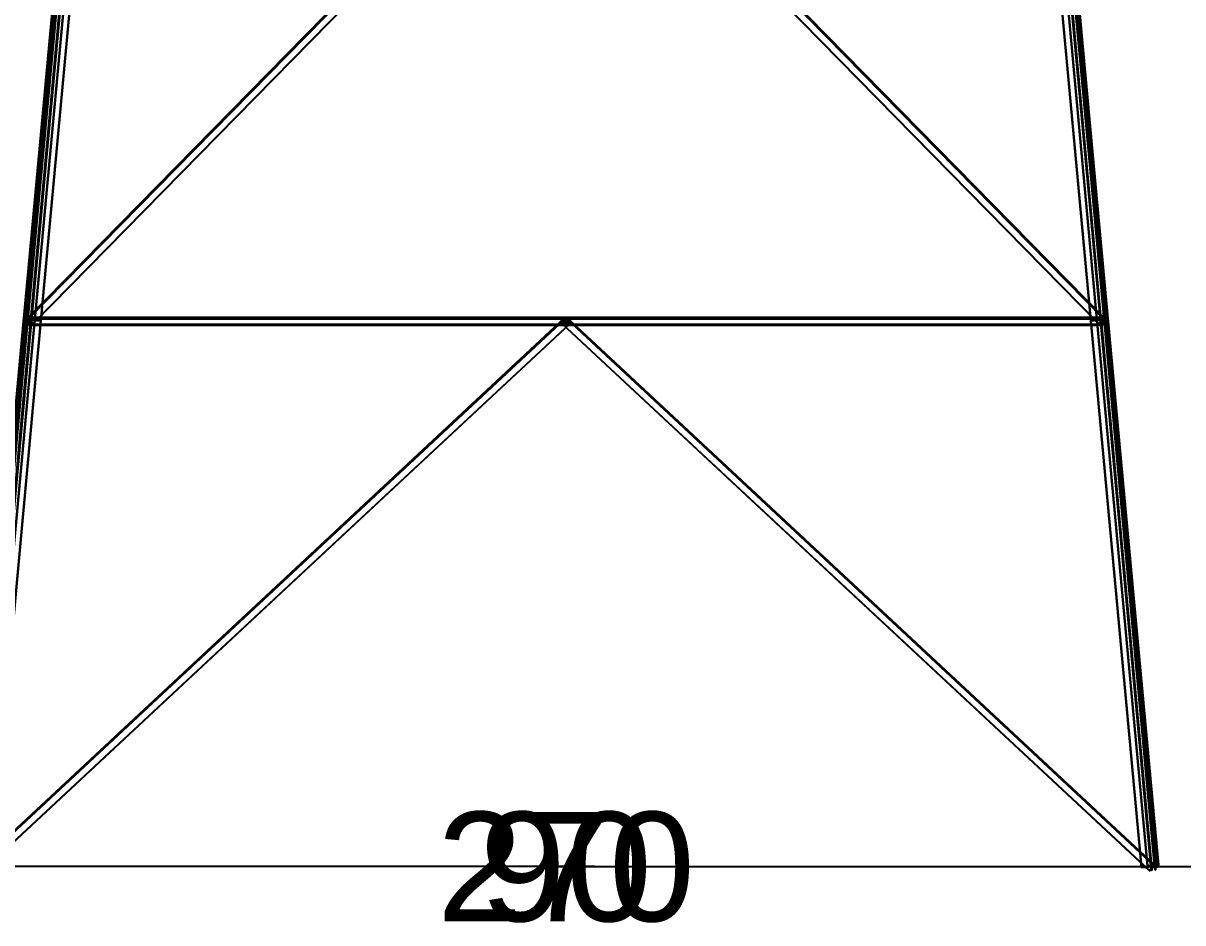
# Model space of a CAD drawing. Extents: x -14.2 to 13.4, y -20.5 to 46.3.
# Drawn here: x -4.96 to 5.64, y -20.51 to -12.29 of the extents above; entities that cross this region are included whole.
import ezdxf
from ezdxf.enums import TextEntityAlignment as Align

# ---------------------------------------------------------------- set-up
doc = ezdxf.new("R2010")
doc.units = 0
doc.styles.add('PLS_View', font='ARIAL.TTF')

msp = doc.modelspace()

# ---------------------------------------------------------------- linework, layer by layer
at = {"layer": '1', "color": 5}
for points in [[(-4.4946, -9.9866, -0.0114), (-4.9571, -14.9866, -3.8551), (-4.9568, -14.9836, -3.8591), (-4.4943, -9.9836, -0.0154)], [(-4.4299, -9.9926, -0.0114), (-4.8924, -14.9926, -3.8551), (-4.9571, -14.9866, -3.8551), (-4.4946, -9.9866, -0.0114)], [(-4.4943, -9.9836, -0.0154), (-4.9568, -14.9836, -3.8591), (-4.8871, -14.9901, -3.8591), (-4.4246, -9.9901, -0.0154)], [(-4.4632, -9.9865, 0.0154), (-4.9257, -14.9865, 3.8591), (-4.9296, -15.0289, 3.8035), (-4.4671, -10.0289, -0.0402)], [(-4.4671, -10.0289, -0.0402), (-4.9296, -15.0289, 3.8035), (-4.9246, -15.0293, 3.8035), (-4.4621, -10.0293, -0.0402)], [(-4.3935, -9.993, 0.0154), (-4.856, -14.993, 3.8591), (-4.9257, -14.9865, 3.8591), (-4.4632, -9.9865, 0.0154)], [(-4.4621, -10.0293, -0.0402), (-4.9246, -15.0293, 3.8035), (-4.921, -14.99, 3.8551), (-4.4585, -9.99, 0.0114)], [(-0.014, -9.99, -3.4278), (-4.9215, -14.99, -3.7923), (-4.9213, -14.9852, -3.8622), (-0.0138, -9.9852, -3.4976)], [(-0.0104, -9.9935, -3.428), (-4.9179, -14.9935, -3.7926), (-4.9215, -14.99, -3.7923), (-0.014, -9.99, -3.4278)], [(-0.0135, -9.9831, 3.5289), (-4.921, -14.9831, 3.8935), (-4.9214, -14.9878, 3.8236), (-0.0139, -9.9878, 3.459)], [(-0.0139, -9.9878, 3.459), (-4.9214, -14.9878, 3.8236), (-4.8714, -15.0367, 3.8266), (0.0361, -10.0367, 3.462)], [(-0.0138, -9.9852, -3.4976), (-4.9213, -14.9852, -3.8622), (-4.8712, -15.034, -3.8654), (0.0363, -10.034, -3.5008)], [(-0.0099, -9.9866, 3.5291), (-4.9174, -14.9866, 3.8937), (-4.921, -14.9831, 3.8935), (-0.0135, -9.9831, 3.5289)], [(-4.4585, -9.99, 0.0114), (-4.921, -14.99, 3.8551), (-4.8563, -14.996, 3.8551), (-4.3938, -9.996, 0.0114)], [(-0.0102, -9.989, -3.4928), (-4.9177, -14.989, -3.8574), (-4.9179, -14.9935, -3.7926), (-0.0104, -9.9935, -3.428)], [(-0.0103, -9.9909, 3.4642), (-4.9178, -14.9909, 3.8288), (-4.9174, -14.9866, 3.8937), (-0.0099, -9.9866, 3.5291)], [(0.0361, -10.0363, 3.467), (-4.8714, -15.0363, 3.8316), (-4.9178, -14.9909, 3.8288), (-0.0103, -9.9909, 3.4642)], [(0.0362, -10.0344, -3.4958), (-4.8713, -15.0344, -3.8604), (-4.9177, -14.989, -3.8574), (-0.0102, -9.989, -3.4928)], [(-4.4335, -10.032, 0.0402), (-4.896, -15.032, -3.8035), (-4.8924, -14.9926, -3.8551), (-4.4299, -9.9926, -0.0114)], [(-4.4286, -10.0324, 0.0402), (-4.8911, -15.0324, -3.8035), (-4.896, -15.032, -3.8035), (-4.4335, -10.032, 0.0402)], [(-4.4246, -9.9901, -0.0154), (-4.8871, -14.9901, -3.8591), (-4.8911, -15.0324, -3.8035), (-4.4286, -10.0324, 0.0402)], [(0.0361, -10.0367, 3.462), (-4.8714, -15.0367, 3.8266), (-4.8714, -15.0363, 3.8316), (0.0361, -10.0363, 3.467)], [(0.0363, -10.034, -3.5008), (-4.8712, -15.034, -3.8654), (-4.8713, -15.0344, -3.8604), (0.0362, -10.0344, -3.4958)], [(-4.3938, -9.996, 0.0114), (-4.8563, -14.996, 3.8551), (-4.856, -14.993, 3.8591), (-4.3935, -9.993, 0.0154)], [(0.0138, -9.9852, 3.4976), (4.9213, -14.9852, 3.8622), (4.8712, -15.034, 3.8654), (-0.0363, -10.034, 3.5008)], [(-0.0363, -10.034, 3.5008), (4.8712, -15.034, 3.8654), (4.8713, -15.0344, 3.8604), (-0.0362, -10.0344, 3.4958)], [(-0.0362, -10.0344, 3.4958), (4.8713, -15.0344, 3.8604), (4.9177, -14.989, 3.8574), (0.0102, -9.989, 3.4928)], [(0.0139, -9.9878, -3.459), (4.9214, -14.9878, -3.8236), (4.8714, -15.0367, -3.8266), (-0.0361, -10.0367, -3.462)], [(-0.0361, -10.0363, -3.467), (4.8714, -15.0363, -3.8316), (4.9178, -14.9909, -3.8288), (0.0103, -9.9909, -3.4642)], [(-0.0361, -10.0367, -3.462), (4.8714, -15.0367, -3.8266), (4.8714, -15.0363, -3.8316), (-0.0361, -10.0363, -3.467)], [(0.0099, -9.9866, -3.5291), (4.9174, -14.9866, -3.8937), (4.921, -14.9831, -3.8935), (0.0135, -9.9831, -3.5289)], [(0.0103, -9.9909, -3.4642), (4.9178, -14.9909, -3.8288), (4.9174, -14.9866, -3.8937), (0.0099, -9.9866, -3.5291)], [(0.0102, -9.989, 3.4928), (4.9177, -14.989, 3.8574), (4.9179, -14.9935, 3.7926), (0.0104, -9.9935, 3.428)], [(0.0104, -9.9935, 3.428), (4.9179, -14.9935, 3.7926), (4.9215, -14.99, 3.7923), (0.014, -9.99, 3.4278)], [(0.0135, -9.9831, -3.5289), (4.921, -14.9831, -3.8935), (4.9214, -14.9878, -3.8236), (0.0139, -9.9878, -3.459)], [(0.014, -9.99, 3.4278), (4.9215, -14.99, 3.7923), (4.9213, -14.9852, 3.8622), (0.0138, -9.9852, 3.4976)], [(4.3935, -9.993, -0.0154), (4.856, -14.993, -3.8591), (4.9257, -14.9865, -3.8591), (4.4632, -9.9865, -0.0154)], [(4.3938, -9.996, -0.0114), (4.8563, -14.996, -3.8551), (4.856, -14.993, -3.8591), (4.3935, -9.993, -0.0154)], [(4.4585, -9.99, -0.0114), (4.921, -14.99, -3.8551), (4.8563, -14.996, -3.8551), (4.3938, -9.996, -0.0114)], [(4.4943, -9.9836, 0.0154), (4.9568, -14.9836, 3.8591), (4.8871, -14.9901, 3.8591), (4.4246, -9.9901, 0.0154)], [(4.4246, -9.9901, 0.0154), (4.8871, -14.9901, 3.8591), (4.8911, -15.0324, 3.8035), (4.4286, -10.0324, -0.0402)], [(4.4286, -10.0324, -0.0402), (4.8911, -15.0324, 3.8035), (4.896, -15.032, 3.8035), (4.4335, -10.032, -0.0402)], [(4.4299, -9.9926, 0.0114), (4.8924, -14.9926, 3.8551), (4.9571, -14.9866, 3.8551), (4.4946, -9.9866, 0.0114)], [(4.4335, -10.032, -0.0402), (4.896, -15.032, 3.8035), (4.8924, -14.9926, 3.8551), (4.4299, -9.9926, 0.0114)], [(4.4621, -10.0293, 0.0402), (4.9246, -15.0293, -3.8035), (4.921, -14.99, -3.8551), (4.4585, -9.99, -0.0114)], [(4.4671, -10.0289, 0.0402), (4.9296, -15.0289, -3.8035), (4.9246, -15.0293, -3.8035), (4.4621, -10.0293, 0.0402)], [(4.4632, -9.9865, -0.0154), (4.9257, -14.9865, -3.8591), (4.9296, -15.0289, -3.8035), (4.4671, -10.0289, 0.0402)], [(4.4946, -9.9866, 0.0114), (4.9571, -14.9866, 3.8551), (4.9568, -14.9836, 3.8591), (4.4943, -9.9836, 0.0154)], [(-4.9571, -14.9862, -0.011), (-5.4196, -19.9862, -4.2193), (-5.4193, -19.983, -4.2232), (-4.9568, -14.983, -0.0148)], [(-4.8924, -14.9921, -0.011), (-5.3549, -19.9921, -4.2193), (-5.4196, -19.9862, -4.2193), (-4.9571, -14.9862, -0.011)], [(-4.9568, -14.983, -0.0148), (-5.4193, -19.983, -4.2232), (-5.3496, -19.9894, -4.2232), (-4.8871, -14.9894, -0.0148)], [(-4.9256, -14.9858, 0.0148), (-5.3881, -19.9858, 4.2232), (-5.3923, -20.0306, 4.1695), (-4.9298, -15.0306, -0.0388)], [(-4.9298, -15.0306, -0.0388), (-5.3923, -20.0306, 4.1695), (-5.3873, -20.0311, 4.1695), (-4.9248, -15.0311, -0.0388)], [(-4.8559, -14.9923, 0.0148), (-5.3184, -19.9923, 4.2232), (-5.3881, -19.9858, 4.2232), (-4.9256, -14.9858, 0.0148)], [(-4.9248, -15.0311, -0.0388), (-5.3873, -20.0311, 4.1695), (-5.3834, -19.9895, 4.2193), (-4.9209, -14.9895, 0.011)], [(-0.0134, -14.9894, -3.7923), (-5.3834, -19.9894, -4.1569), (-5.3831, -19.9845, -4.2267), (-0.0131, -14.9845, -3.8621)], [(-0.01, -14.993, -3.7925), (-5.38, -19.993, -4.1571), (-5.3834, -19.9894, -4.1569), (-0.0134, -14.9894, -3.7923)], [(-4.9209, -14.9895, 0.011), (-5.3834, -19.9895, 4.2193), (-5.3187, -19.9955, 4.2193), (-4.8562, -14.9955, 0.011)], [(-0.0129, -14.9825, 3.8934), (-5.3829, -19.9825, 4.258), (-5.3833, -19.9872, 4.1882), (-0.0133, -14.9872, 3.8236)], [(-0.0133, -14.9872, 3.8236), (-5.3833, -19.9872, 4.1882), (-5.3356, -20.0382, 4.1913), (0.0344, -15.0382, 3.8267)], [(-0.0131, -14.9845, -3.8621), (-5.3831, -19.9845, -4.2267), (-5.3354, -20.0356, -4.2301), (0.0346, -15.0356, -3.8655)], [(-0.0095, -14.9862, 3.8937), (-5.3795, -19.9862, 4.2582), (-5.3829, -19.9825, 4.258), (-0.0129, -14.9825, 3.8934)], [(-0.0097, -14.9885, -3.8574), (-5.3797, -19.9885, -4.222), (-5.38, -19.993, -4.1571), (-0.01, -14.993, -3.7925)], [(-0.0099, -14.9905, 3.8288), (-5.3799, -19.9905, 4.1934), (-5.3795, -19.9862, 4.2582), (-0.0095, -14.9862, 3.8937)], [(0.0345, -15.0379, 3.8317), (-5.3355, -20.0379, 4.1963), (-5.3799, -19.9905, 4.1934), (-0.0099, -14.9905, 3.8288)], [(0.0346, -15.036, -3.8605), (-5.3354, -20.036, -4.2251), (-5.3797, -19.9885, -4.222), (-0.0097, -14.9885, -3.8574)], [(-4.8962, -15.0337, 0.0388), (-5.3587, -20.0337, -4.1695), (-5.3549, -19.9921, -4.2193), (-4.8924, -14.9921, -0.011)], [(-4.8912, -15.0342, 0.0388), (-5.3537, -20.0342, -4.1695), (-5.3587, -20.0337, -4.1695), (-4.8962, -15.0337, 0.0388)], [(-4.8871, -14.9894, -0.0148), (-5.3496, -19.9894, -4.2232), (-5.3537, -20.0342, -4.1695), (-4.8912, -15.0342, 0.0388)], [(0.0344, -15.0382, 3.8267), (-5.3356, -20.0382, 4.1913), (-5.3355, -20.0379, 4.1963), (0.0345, -15.0379, 3.8317)], [(0.0346, -15.0356, -3.8655), (-5.3354, -20.0356, -4.2301), (-5.3354, -20.036, -4.2251), (0.0346, -15.036, -3.8605)], [(-4.8562, -14.9955, 0.011), (-5.3187, -19.9955, 4.2193), (-5.3184, -19.9923, 4.2232), (-4.8559, -14.9923, 0.0148)], [(-4.8871, -14.9894, -0.0148), (-4.9568, -14.983, -0.0148), (-4.9571, -14.9862, -0.011)], [(-4.8871, -14.9901, -3.8591), (-4.9568, -14.9836, -3.8591), (-4.9571, -14.9866, -3.8551)], [(-4.8871, -14.9894, -0.0148), (-4.9571, -14.9862, -0.011), (-4.8924, -14.9921, -0.011)], [(-4.8871, -14.9901, -3.8591), (-4.9571, -14.9866, -3.8551), (-4.8924, -14.9926, -3.8551)], [(-4.9256, -14.9858, 0.0148), (-4.9248, -15.0311, -0.0388), (-4.9298, -15.0306, -0.0388)], [(-4.9257, -14.9865, 3.8591), (-4.9246, -15.0293, 3.8035), (-4.9296, -15.0289, 3.8035)], [(-4.9257, -14.9865, 3.8591), (-4.856, -14.993, 3.8591), (-4.8563, -14.996, 3.8551)], [(-4.9257, -14.9865, 3.8591), (-4.8563, -14.996, 3.8551), (-4.921, -14.99, 3.8551)], [(-4.9257, -14.9865, 3.8591), (-4.921, -14.99, 3.8551), (-4.9246, -15.0293, 3.8035)], [(-4.9256, -14.9858, 0.0148), (-4.8559, -14.9923, 0.0148), (-4.8562, -14.9955, 0.011)], [(-4.9256, -14.9858, 0.0148), (-4.8562, -14.9955, 0.011), (-4.9209, -14.9895, 0.011)], [(-4.9256, -14.9858, 0.0148), (-4.9209, -14.9895, 0.011), (-4.9248, -15.0311, -0.0388)], [(-4.9213, -14.9852, -3.8622), (-4.9215, -14.99, -3.7923), (-4.9179, -14.9935, -3.7926)], [(-4.9214, -14.9878, 3.8236), (-4.921, -14.9831, 3.8935), (-4.9174, -14.9866, 3.8937)], [(-4.9214, -14.9878, 3.8236), (-4.9174, -14.9866, 3.8937), (-4.9178, -14.9909, 3.8288)], [(-4.9214, -14.9878, 3.8236), (-4.9178, -14.9909, 3.8288), (-4.8714, -15.0363, 3.8316)], [(-4.9214, -14.9878, 3.8236), (-4.8714, -15.0363, 3.8316), (-4.8714, -15.0367, 3.8266)], [(-4.9213, -14.9852, -3.8622), (-4.9179, -14.9935, -3.7926), (-4.9177, -14.989, -3.8574)], [(-4.9213, -14.9852, -3.8622), (-4.9177, -14.989, -3.8574), (-4.8713, -15.0344, -3.8604)], [(-4.9213, -14.9852, -3.8622), (-4.8713, -15.0344, -3.8604), (-4.8712, -15.034, -3.8654)], [(-0.0126, -15.0418, 3.8598), (-4.9201, -15.0418, 0.0161), (-4.9167, -14.9821, 0.0117), (-0.0092, -14.9821, 3.8555)], [(-4.9167, -14.9821, 0.0117), (-4.9201, -15.0418, 0.0161), (-4.9176, -15.0422, 0.0129)], [(-0.0092, -14.9821, -3.8555), (-4.9167, -14.9821, -0.0117), (-4.9201, -15.0418, -0.0161), (-0.0126, -15.0418, -3.8598)], [(-4.9167, -14.9821, -0.0117), (-4.9176, -15.0422, -0.0129), (-4.9201, -15.0418, -0.0161)], [(-0.0101, -15.0422, 3.8567), (-4.9176, -15.0422, 0.0129), (-4.9201, -15.0418, 0.0161), (-0.0126, -15.0418, 3.8598)], [(-0.0126, -15.0418, -3.8598), (-4.9201, -15.0418, -0.0161), (-4.9176, -15.0422, -0.0129), (-0.0101, -15.0422, -3.8567)], [(-4.9167, -14.9821, 0.0117), (-4.9176, -15.0422, 0.0129), (-4.9145, -14.9864, 0.0089)], [(-4.9167, -14.9821, -0.0117), (-4.9145, -14.9864, -0.0089), (-4.9176, -15.0422, -0.0129)], [(-0.007, -14.9864, 3.8526), (-4.9145, -14.9864, 0.0089), (-4.9176, -15.0422, 0.0129), (-0.0101, -15.0422, 3.8567)], [(-0.0101, -15.0422, -3.8567), (-4.9176, -15.0422, -0.0129), (-4.9145, -14.9864, -0.0089), (-0.007, -14.9864, -3.8526)], [(-0.0092, -14.9821, 3.8555), (-4.9167, -14.9821, 0.0117), (-4.8798, -14.9876, -0.0353), (0.0277, -14.9876, 3.8084)], [(-4.9167, -14.9821, 0.0117), (-4.9145, -14.9864, 0.0089), (-4.8801, -14.9915, -0.035)], [(-4.9167, -14.9821, 0.0117), (-4.8801, -14.9915, -0.035), (-4.8798, -14.9876, -0.0353)], [(0.0277, -14.9876, -3.8084), (-4.8798, -14.9876, 0.0353), (-4.9167, -14.9821, -0.0117), (-0.0092, -14.9821, -3.8555)], [(-4.9167, -14.9821, -0.0117), (-4.8798, -14.9876, 0.0353), (-4.8801, -14.9915, 0.035)], [(-4.9167, -14.9821, -0.0117), (-4.8801, -14.9915, 0.035), (-4.9145, -14.9864, -0.0089)], [(0.0274, -14.9915, 3.8087), (-4.8801, -14.9915, -0.035), (-4.9145, -14.9864, 0.0089), (-0.007, -14.9864, 3.8526)], [(-0.007, -14.9864, -3.8526), (-4.9145, -14.9864, -0.0089), (-4.8801, -14.9915, 0.035), (0.0274, -14.9915, -3.8087)], [(-4.8871, -14.9894, -0.0148), (-4.8924, -14.9921, -0.011), (-4.8962, -15.0337, 0.0388)], [(-4.8871, -14.9894, -0.0148), (-4.8962, -15.0337, 0.0388), (-4.8912, -15.0342, 0.0388)], [(-4.8871, -14.9901, -3.8591), (-4.8924, -14.9926, -3.8551), (-4.896, -15.032, -3.8035)], [(-4.8871, -14.9901, -3.8591), (-4.896, -15.032, -3.8035), (-4.8911, -15.0324, -3.8035)], [(0.0277, -14.9876, 3.8084), (-4.8798, -14.9876, -0.0353), (-4.8801, -14.9915, -0.035), (0.0274, -14.9915, 3.8087)], [(0.0274, -14.9915, -3.8087), (-4.8801, -14.9915, 0.035), (-4.8798, -14.9876, 0.0353), (0.0277, -14.9876, -3.8084)], [(0.0131, -14.9845, 3.8621), (5.3831, -19.9845, 4.2267), (5.3354, -20.0356, 4.2301), (-0.0346, -15.0356, 3.8655)], [(0.0131, -14.9845, 3.8621), (0.0097, -14.9885, 3.8574), (-0.0346, -15.036, 3.8605)], [(0.0131, -14.9845, 3.8621), (-0.0346, -15.036, 3.8605), (-0.0346, -15.0356, 3.8655)], [(-0.0346, -15.036, 3.8605), (5.3354, -20.036, 4.2251), (5.3797, -19.9885, 4.222), (0.0097, -14.9885, 3.8574)], [(-0.0346, -15.0356, 3.8655), (5.3354, -20.0356, 4.2301), (5.3354, -20.036, 4.2251), (-0.0346, -15.036, 3.8605)], [(0.0133, -14.9872, -3.8236), (0.0099, -14.9905, -3.8288), (-0.0345, -15.0379, -3.8317)], [(0.0133, -14.9872, -3.8236), (-0.0345, -15.0379, -3.8317), (-0.0344, -15.0382, -3.8267)], [(-0.0345, -15.0379, -3.8317), (5.3355, -20.0379, -4.1963), (5.3799, -19.9905, -4.1934), (0.0099, -14.9905, -3.8288)], [(-0.0344, -15.0382, -3.8267), (5.3356, -20.0382, -4.1913), (5.3355, -20.0379, -4.1963), (-0.0345, -15.0379, -3.8317)], [(0.0133, -14.9872, -3.8236), (5.3833, -19.9872, -4.1882), (5.3356, -20.0382, -4.1913), (-0.0344, -15.0382, -3.8267)], [(-0.0277, -14.9876, 3.8084), (4.8798, -14.9876, -0.0353), (4.9167, -14.9821, 0.0117), (0.0092, -14.9821, 3.8555)], [(0.0092, -14.9821, 3.8555), (-0.0277, -14.9876, 3.8084), (-0.0274, -14.9915, 3.8087)], [(0.0092, -14.9821, -3.8555), (4.9167, -14.9821, -0.0117), (4.8798, -14.9876, 0.0353), (-0.0277, -14.9876, -3.8084)], [(0.0092, -14.9821, -3.8555), (-0.0274, -14.9915, -3.8087), (-0.0277, -14.9876, -3.8084)], [(-0.0274, -14.9915, 3.8087), (4.8801, -14.9915, -0.035), (4.8798, -14.9876, -0.0353), (-0.0277, -14.9876, 3.8084)], [(-0.0277, -14.9876, -3.8084), (4.8798, -14.9876, 0.0353), (4.8801, -14.9915, 0.035), (-0.0274, -14.9915, -3.8087)], [(0.0092, -14.9821, 3.8555), (-0.0274, -14.9915, 3.8087), (0.007, -14.9864, 3.8526)], [(0.0092, -14.9821, -3.8555), (0.007, -14.9864, -3.8526), (-0.0274, -14.9915, -3.8087)], [(0.007, -14.9864, 3.8526), (4.9145, -14.9864, 0.0089), (4.8801, -14.9915, -0.035), (-0.0274, -14.9915, 3.8087)], [(-0.0274, -14.9915, -3.8087), (4.8801, -14.9915, 0.035), (4.9145, -14.9864, -0.0089), (0.007, -14.9864, -3.8526)], [(-0.0131, -14.9845, -3.8621), (-0.0134, -14.9894, -3.7923), (-0.01, -14.993, -3.7925)], [(-0.0133, -14.9872, 3.8236), (-0.0129, -14.9825, 3.8934), (-0.0095, -14.9862, 3.8937)], [(-0.0133, -14.9872, 3.8236), (-0.0095, -14.9862, 3.8937), (-0.0099, -14.9905, 3.8288)], [(-0.0133, -14.9872, 3.8236), (-0.0099, -14.9905, 3.8288), (0.0345, -15.0379, 3.8317)], [(-0.0133, -14.9872, 3.8236), (0.0345, -15.0379, 3.8317), (0.0344, -15.0382, 3.8267)], [(-0.0131, -14.9845, -3.8621), (-0.01, -14.993, -3.7925), (-0.0097, -14.9885, -3.8574)], [(-0.0131, -14.9845, -3.8621), (-0.0097, -14.9885, -3.8574), (0.0346, -15.036, -3.8605)], [(-0.0131, -14.9845, -3.8621), (0.0346, -15.036, -3.8605), (0.0346, -15.0356, -3.8655)], [(-0.0092, -14.9821, 3.8555), (-0.0126, -15.0418, 3.8598), (-0.0101, -15.0422, 3.8567)], [(-0.0092, -14.9821, -3.8555), (-0.0101, -15.0422, -3.8567), (-0.0126, -15.0418, -3.8598)], [(-0.0092, -14.9821, 3.8555), (-0.0101, -15.0422, 3.8567), (-0.007, -14.9864, 3.8526)], [(-0.0092, -14.9821, -3.8555), (-0.007, -14.9864, -3.8526), (-0.0101, -15.0422, -3.8567)], [(-0.0092, -14.9821, 3.8555), (-0.007, -14.9864, 3.8526), (0.0274, -14.9915, 3.8087)], [(-0.0092, -14.9821, 3.8555), (0.0274, -14.9915, 3.8087), (0.0277, -14.9876, 3.8084)], [(-0.0092, -14.9821, -3.8555), (0.0277, -14.9876, -3.8084), (0.0274, -14.9915, -3.8087)], [(-0.0092, -14.9821, -3.8555), (0.0274, -14.9915, -3.8087), (-0.007, -14.9864, -3.8526)], [(0.0092, -14.9821, 3.8555), (0.007, -14.9864, 3.8526), (0.0101, -15.0422, 3.8567)], [(0.0092, -14.9821, -3.8555), (0.0101, -15.0422, -3.8567), (0.007, -14.9864, -3.8526)], [(0.0101, -15.0422, 3.8567), (4.9176, -15.0422, 0.0129), (4.9145, -14.9864, 0.0089), (0.007, -14.9864, 3.8526)], [(0.007, -14.9864, -3.8526), (4.9145, -14.9864, -0.0089), (4.9176, -15.0422, -0.0129), (0.0101, -15.0422, -3.8567)], [(0.0092, -14.9821, 3.8555), (4.9167, -14.9821, 0.0117), (4.9201, -15.0418, 0.0161), (0.0126, -15.0418, 3.8598)], [(0.0092, -14.9821, 3.8555), (0.0101, -15.0422, 3.8567), (0.0126, -15.0418, 3.8598)], [(0.0126, -15.0418, -3.8598), (4.9201, -15.0418, -0.0161), (4.9167, -14.9821, -0.0117), (0.0092, -14.9821, -3.8555)], [(0.0092, -14.9821, -3.8555), (0.0126, -15.0418, -3.8598), (0.0101, -15.0422, -3.8567)], [(0.0095, -14.9862, -3.8937), (5.3795, -19.9862, -4.2582), (5.3829, -19.9825, -4.258), (0.0129, -14.9825, -3.8934)], [(0.0133, -14.9872, -3.8236), (0.0129, -14.9825, -3.8934), (0.0095, -14.9862, -3.8937)], [(0.0099, -14.9905, -3.8288), (5.3799, -19.9905, -4.1934), (5.3795, -19.9862, -4.2582), (0.0095, -14.9862, -3.8937)], [(0.0133, -14.9872, -3.8236), (0.0095, -14.9862, -3.8937), (0.0099, -14.9905, -3.8288)], [(0.0131, -14.9845, 3.8621), (0.01, -14.993, 3.7925), (0.0097, -14.9885, 3.8574)], [(0.0097, -14.9885, 3.8574), (5.3797, -19.9885, 4.222), (5.38, -19.993, 4.1571), (0.01, -14.993, 3.7925)], [(0.0131, -14.9845, 3.8621), (0.0134, -14.9894, 3.7923), (0.01, -14.993, 3.7925)], [(0.01, -14.993, 3.7925), (5.38, -19.993, 4.1571), (5.3834, -19.9894, 4.1569), (0.0134, -14.9894, 3.7923)], [(0.0126, -15.0418, 3.8598), (4.9201, -15.0418, 0.0161), (4.9176, -15.0422, 0.0129), (0.0101, -15.0422, 3.8567)], [(0.0101, -15.0422, -3.8567), (4.9176, -15.0422, -0.0129), (4.9201, -15.0418, -0.0161), (0.0126, -15.0418, -3.8598)], [(0.0129, -14.9825, -3.8934), (5.3829, -19.9825, -4.258), (5.3833, -19.9872, -4.1882), (0.0133, -14.9872, -3.8236)], [(0.0134, -14.9894, 3.7923), (5.3834, -19.9894, 4.1569), (5.3831, -19.9845, 4.2267), (0.0131, -14.9845, 3.8621)], [(4.8559, -14.9923, -0.0148), (5.3184, -19.9923, -4.2232), (5.3881, -19.9858, -4.2232), (4.9256, -14.9858, -0.0148)], [(4.9256, -14.9858, -0.0148), (4.8559, -14.9923, -0.0148), (4.8562, -14.9955, -0.011)], [(4.8562, -14.9955, -0.011), (5.3187, -19.9955, -4.2193), (5.3184, -19.9923, -4.2232), (4.8559, -14.9923, -0.0148)], [(4.9257, -14.9865, -3.8591), (4.856, -14.993, -3.8591), (4.8563, -14.996, -3.8551)], [(4.9256, -14.9858, -0.0148), (4.8562, -14.9955, -0.011), (4.9209, -14.9895, -0.011)], [(4.9209, -14.9895, -0.011), (5.3834, -19.9895, -4.2193), (5.3187, -19.9955, -4.2193), (4.8562, -14.9955, -0.011)], [(4.9257, -14.9865, -3.8591), (4.8563, -14.996, -3.8551), (4.921, -14.99, -3.8551)], [(4.9213, -14.9852, 3.8622), (4.8713, -15.0344, 3.8604), (4.8712, -15.034, 3.8654)], [(4.9213, -14.9852, 3.8622), (4.9177, -14.989, 3.8574), (4.8713, -15.0344, 3.8604)], [(4.9214, -14.9878, -3.8236), (4.9178, -14.9909, -3.8288), (4.8714, -15.0363, -3.8316)], [(4.9214, -14.9878, -3.8236), (4.8714, -15.0363, -3.8316), (4.8714, -15.0367, -3.8266)], [(4.9167, -14.9821, 0.0117), (4.8798, -14.9876, -0.0353), (4.8801, -14.9915, -0.035)], [(4.9167, -14.9821, -0.0117), (4.8801, -14.9915, 0.035), (4.8798, -14.9876, 0.0353)], [(4.9167, -14.9821, 0.0117), (4.8801, -14.9915, -0.035), (4.9145, -14.9864, 0.0089)], [(4.9167, -14.9821, -0.0117), (4.9145, -14.9864, -0.0089), (4.8801, -14.9915, 0.035)], [(4.9568, -14.983, 0.0148), (5.4193, -19.983, 4.2232), (5.3496, -19.9894, 4.2232), (4.8871, -14.9894, 0.0148)], [(4.8871, -14.9894, 0.0148), (4.9568, -14.983, 0.0148), (4.9571, -14.9862, 0.011)], [(4.8871, -14.9901, 3.8591), (4.9568, -14.9836, 3.8591), (4.9571, -14.9866, 3.8551)], [(4.8871, -14.9894, 0.0148), (4.9571, -14.9862, 0.011), (4.8924, -14.9921, 0.011)], [(4.8871, -14.9901, 3.8591), (4.9571, -14.9866, 3.8551), (4.8924, -14.9926, 3.8551)], [(4.8871, -14.9894, 0.0148), (5.3496, -19.9894, 4.2232), (5.3537, -20.0342, 4.1695), (4.8912, -15.0342, -0.0388)], [(4.8871, -14.9894, 0.0148), (4.8924, -14.9921, 0.011), (4.8962, -15.0337, -0.0388)], [(4.8871, -14.9894, 0.0148), (4.8962, -15.0337, -0.0388), (4.8912, -15.0342, -0.0388)], [(4.8871, -14.9901, 3.8591), (4.8924, -14.9926, 3.8551), (4.896, -15.032, 3.8035)], [(4.8871, -14.9901, 3.8591), (4.896, -15.032, 3.8035), (4.8911, -15.0324, 3.8035)], [(4.8912, -15.0342, -0.0388), (5.3537, -20.0342, 4.1695), (5.3587, -20.0337, 4.1695), (4.8962, -15.0337, -0.0388)], [(4.8924, -14.9921, 0.011), (5.3549, -19.9921, 4.2193), (5.4196, -19.9862, 4.2193), (4.9571, -14.9862, 0.011)], [(4.8962, -15.0337, -0.0388), (5.3587, -20.0337, 4.1695), (5.3549, -19.9921, 4.2193), (4.8924, -14.9921, 0.011)], [(4.9167, -14.9821, 0.0117), (4.9145, -14.9864, 0.0089), (4.9176, -15.0422, 0.0129)], [(4.9167, -14.9821, -0.0117), (4.9176, -15.0422, -0.0129), (4.9145, -14.9864, -0.0089)], [(4.9167, -14.9821, 0.0117), (4.9176, -15.0422, 0.0129), (4.9201, -15.0418, 0.0161)], [(4.9167, -14.9821, -0.0117), (4.9201, -15.0418, -0.0161), (4.9176, -15.0422, -0.0129)], [(4.9214, -14.9878, -3.8236), (4.921, -14.9831, -3.8935), (4.9174, -14.9866, -3.8937)], [(4.9214, -14.9878, -3.8236), (4.9174, -14.9866, -3.8937), (4.9178, -14.9909, -3.8288)], [(4.9213, -14.9852, 3.8622), (4.9179, -14.9935, 3.7926), (4.9177, -14.989, 3.8574)], [(4.9213, -14.9852, 3.8622), (4.9215, -14.99, 3.7923), (4.9179, -14.9935, 3.7926)], [(4.9256, -14.9858, -0.0148), (4.9209, -14.9895, -0.011), (4.9248, -15.0311, 0.0388)], [(4.9248, -15.0311, 0.0388), (5.3873, -20.0311, -4.1695), (5.3834, -19.9895, -4.2193), (4.9209, -14.9895, -0.011)], [(4.9257, -14.9865, -3.8591), (4.921, -14.99, -3.8551), (4.9246, -15.0293, -3.8035)], [(4.9257, -14.9865, -3.8591), (4.9246, -15.0293, -3.8035), (4.9296, -15.0289, -3.8035)], [(4.9256, -14.9858, -0.0148), (4.9248, -15.0311, 0.0388), (4.9298, -15.0306, 0.0388)], [(4.9298, -15.0306, 0.0388), (5.3923, -20.0306, -4.1695), (5.3873, -20.0311, -4.1695), (4.9248, -15.0311, 0.0388)], [(4.9256, -14.9858, -0.0148), (5.3881, -19.9858, -4.2232), (5.3923, -20.0306, -4.1695), (4.9298, -15.0306, 0.0388)], [(4.9571, -14.9862, 0.011), (5.4196, -19.9862, 4.2193), (5.4193, -19.983, 4.2232), (4.9568, -14.983, 0.0148)], [(5.3881, -19.9858, -4.2232), (5.3184, -19.9923, -4.2232), (5.3187, -19.9955, -4.2193)], [(5.3881, -19.9858, -4.2232), (5.3187, -19.9955, -4.2193), (5.3834, -19.9895, -4.2193)], [(5.3831, -19.9845, 4.2267), (5.3797, -19.9885, 4.222), (5.3354, -20.036, 4.2251)], [(5.3831, -19.9845, 4.2267), (5.3354, -20.036, 4.2251), (5.3354, -20.0356, 4.2301)], [(5.3833, -19.9872, -4.1882), (5.3799, -19.9905, -4.1934), (5.3355, -20.0379, -4.1963)], [(5.3833, -19.9872, -4.1882), (5.3355, -20.0379, -4.1963), (5.3356, -20.0382, -4.1913)], [(5.3496, -19.9894, 4.2232), (5.4193, -19.983, 4.2232), (5.4196, -19.9862, 4.2193)], [(5.3496, -19.9894, 4.2232), (5.4196, -19.9862, 4.2193), (5.3549, -19.9921, 4.2193)], [(5.3496, -19.9894, 4.2232), (5.3549, -19.9921, 4.2193), (5.3587, -20.0337, 4.1695)], [(5.3496, -19.9894, 4.2232), (5.3587, -20.0337, 4.1695), (5.3537, -20.0342, 4.1695)], [(5.3833, -19.9872, -4.1882), (5.3829, -19.9825, -4.258), (5.3795, -19.9862, -4.2582)], [(5.3833, -19.9872, -4.1882), (5.3795, -19.9862, -4.2582), (5.3799, -19.9905, -4.1934)], [(5.3831, -19.9845, 4.2267), (5.38, -19.993, 4.1571), (5.3797, -19.9885, 4.222)], [(5.3831, -19.9845, 4.2267), (5.3834, -19.9894, 4.1569), (5.38, -19.993, 4.1571)], [(5.3881, -19.9858, -4.2232), (5.3834, -19.9895, -4.2193), (5.3873, -20.0311, -4.1695)], [(5.3881, -19.9858, -4.2232), (5.3873, -20.0311, -4.1695), (5.3923, -20.0306, -4.1695)]]:
    msp.add_3dface(points, dxfattribs=at)
at = {"layer": '1', "color": 3}
for points in [[(-4.9507, -15.0038, 3.7367), (-4.4882, -10.0038, 3.3721), (-4.4872, -9.993, 3.5217), (-4.9497, -14.993, 3.8863)], [(-4.9497, -14.993, -3.8863), (-4.4872, -9.993, -3.5217), (-4.4882, -10.0038, -3.3721), (-4.9507, -15.0038, -3.7367)], [(-4.9368, -15.0051, 3.7367), (-4.4743, -10.0051, 3.3721), (-4.4882, -10.0038, 3.3721), (-4.9507, -15.0038, 3.7367)], [(-4.9507, -15.0038, -3.7367), (-4.4882, -10.0038, -3.3721), (-4.4743, -10.0051, -3.3721), (-4.9368, -15.0051, -3.7367)], [(-4.9497, -14.993, 3.8863), (-4.4872, -9.993, 3.5217), (-4.3378, -10.0068, 3.5217), (-4.8003, -15.0068, 3.8863)], [(-4.8003, -15.0068, -3.8863), (-4.3378, -10.0068, -3.5217), (-4.4872, -9.993, -3.5217), (-4.9497, -14.993, -3.8863)], [(-4.9359, -14.9953, 3.8723), (-4.4734, -9.9953, 3.5078), (-4.4743, -10.0051, 3.3721), (-4.9368, -15.0051, 3.7367)], [(-4.9368, -15.0051, -3.7367), (-4.4743, -10.0051, -3.3721), (-4.4734, -9.9953, -3.5078), (-4.9359, -14.9953, -3.8723)], [(-4.8004, -15.0078, 3.8723), (-4.3379, -10.0078, 3.5078), (-4.4734, -9.9953, 3.5078), (-4.9359, -14.9953, 3.8723)], [(-4.9359, -14.9953, -3.8723), (-4.4734, -9.9953, -3.5078), (-4.3379, -10.0078, -3.5078), (-4.8004, -15.0078, -3.8723)], [(-4.8003, -15.0068, 3.8863), (-4.3378, -10.0068, 3.5217), (-4.3379, -10.0078, 3.5078), (-4.8004, -15.0078, 3.8723)], [(-4.8004, -15.0078, -3.8723), (-4.3379, -10.0078, -3.5078), (-4.3378, -10.0068, -3.5217), (-4.8003, -15.0068, -3.8863)], [(4.8003, -15.0068, 3.8863), (4.3378, -10.0068, 3.5217), (4.4872, -9.993, 3.5217), (4.9497, -14.993, 3.8863)], [(4.9497, -14.993, -3.8863), (4.4872, -9.993, -3.5217), (4.3378, -10.0068, -3.5217), (4.8003, -15.0068, -3.8863)], [(4.8004, -15.0078, 3.8723), (4.3379, -10.0078, 3.5078), (4.3378, -10.0068, 3.5217), (4.8003, -15.0068, 3.8863)], [(4.8003, -15.0068, -3.8863), (4.3378, -10.0068, -3.5217), (4.3379, -10.0078, -3.5078), (4.8004, -15.0078, -3.8723)], [(4.9359, -14.9953, 3.8723), (4.4734, -9.9953, 3.5078), (4.3379, -10.0078, 3.5078), (4.8004, -15.0078, 3.8723)], [(4.8004, -15.0078, -3.8723), (4.3379, -10.0078, -3.5078), (4.4734, -9.9953, -3.5078), (4.9359, -14.9953, -3.8723)], [(4.9368, -15.0051, 3.7367), (4.4743, -10.0051, 3.3721), (4.4734, -9.9953, 3.5078), (4.9359, -14.9953, 3.8723)], [(4.9359, -14.9953, -3.8723), (4.4734, -9.9953, -3.5078), (4.4743, -10.0051, -3.3721), (4.9368, -15.0051, -3.7367)], [(4.9507, -15.0038, 3.7367), (4.4882, -10.0038, 3.3721), (4.4743, -10.0051, 3.3721), (4.9368, -15.0051, 3.7367)], [(4.9368, -15.0051, -3.7367), (4.4743, -10.0051, -3.3721), (4.4882, -10.0038, -3.3721), (4.9507, -15.0038, -3.7367)], [(4.9497, -14.993, 3.8863), (4.4872, -9.993, 3.5217), (4.4882, -10.0038, 3.3721), (4.9507, -15.0038, 3.7367)], [(4.9507, -15.0038, -3.7367), (4.4882, -10.0038, -3.3721), (4.4872, -9.993, -3.5217), (4.9497, -14.993, -3.8863)], [(-5.4132, -20.0038, 4.1013), (-4.9507, -15.0038, 3.7367), (-4.9497, -14.993, 3.8863), (-5.4122, -19.993, 4.2509)], [(-5.4122, -19.993, -4.2509), (-4.9497, -14.993, -3.8863), (-4.9507, -15.0038, -3.7367), (-5.4132, -20.0038, -4.1013)], [(-5.3993, -20.0051, 4.1013), (-4.9368, -15.0051, 3.7367), (-4.9507, -15.0038, 3.7367), (-5.4132, -20.0038, 4.1013)], [(-5.4132, -20.0038, -4.1013), (-4.9507, -15.0038, -3.7367), (-4.9368, -15.0051, -3.7367), (-5.3993, -20.0051, -4.1013)], [(-5.4122, -19.993, 4.2509), (-4.9497, -14.993, 3.8863), (-4.8003, -15.0068, 3.8863), (-5.2628, -20.0068, 4.2509)], [(-5.2628, -20.0068, -4.2509), (-4.8003, -15.0068, -3.8863), (-4.9497, -14.993, -3.8863), (-5.4122, -19.993, -4.2509)], [(-5.3984, -19.9953, 4.2369), (-4.9359, -14.9953, 3.8723), (-4.9368, -15.0051, 3.7367), (-5.3993, -20.0051, 4.1013)], [(-5.3993, -20.0051, -4.1013), (-4.9368, -15.0051, -3.7367), (-4.9359, -14.9953, -3.8723), (-5.3984, -19.9953, -4.2369)], [(-5.2629, -20.0078, 4.2369), (-4.8004, -15.0078, 3.8723), (-4.9359, -14.9953, 3.8723), (-5.3984, -19.9953, 4.2369)], [(-5.3984, -19.9953, -4.2369), (-4.9359, -14.9953, -3.8723), (-4.8004, -15.0078, -3.8723), (-5.2629, -20.0078, -4.2369)], [(-5.2628, -20.0068, 4.2509), (-4.8003, -15.0068, 3.8863), (-4.8004, -15.0078, 3.8723), (-5.2629, -20.0078, 4.2369)], [(-5.2629, -20.0078, -4.2369), (-4.8004, -15.0078, -3.8723), (-4.8003, -15.0068, -3.8863), (-5.2628, -20.0068, -4.2509)], [(-4.9497, -14.993, 3.8863), (-4.9507, -15.0038, 3.7367), (-4.9368, -15.0051, 3.7367)], [(-4.9497, -14.993, -3.8863), (-4.9368, -15.0051, -3.7367), (-4.9507, -15.0038, -3.7367)], [(-4.9497, -14.993, 3.8863), (-4.9507, -15.0038, 3.7367), (-4.9368, -15.0051, 3.7367)], [(-4.9497, -14.993, -3.8863), (-4.9368, -15.0051, -3.7367), (-4.9507, -15.0038, -3.7367)], [(-4.9497, -14.993, 3.8863), (-4.9368, -15.0051, 3.7367), (-4.9359, -14.9953, 3.8723)], [(-4.9497, -14.993, 3.8863), (-4.9359, -14.9953, 3.8723), (-4.8004, -15.0078, 3.8723)], [(-4.9497, -14.993, 3.8863), (-4.8004, -15.0078, 3.8723), (-4.8003, -15.0068, 3.8863)], [(-4.9497, -14.993, -3.8863), (-4.8003, -15.0068, -3.8863), (-4.8004, -15.0078, -3.8723)], [(-4.9497, -14.993, -3.8863), (-4.8004, -15.0078, -3.8723), (-4.9359, -14.9953, -3.8723)], [(-4.9497, -14.993, -3.8863), (-4.9359, -14.9953, -3.8723), (-4.9368, -15.0051, -3.7367)], [(-4.9497, -14.993, 3.8863), (-4.9368, -15.0051, 3.7367), (-4.9359, -14.9953, 3.8723)], [(-4.9497, -14.993, 3.8863), (-4.9359, -14.9953, 3.8723), (-4.8004, -15.0078, 3.8723)], [(-4.9497, -14.993, 3.8863), (-4.8004, -15.0078, 3.8723), (-4.8003, -15.0068, 3.8863)], [(-4.9497, -14.993, -3.8863), (-4.8003, -15.0068, -3.8863), (-4.8004, -15.0078, -3.8723)], [(-4.9497, -14.993, -3.8863), (-4.8004, -15.0078, -3.8723), (-4.9359, -14.9953, -3.8723)], [(-4.9497, -14.993, -3.8863), (-4.9359, -14.9953, -3.8723), (-4.9368, -15.0051, -3.7367)], [(-4.925, -14.9789), (-4.925, -14.9789, 3.8438), (-4.9314, -15.0487, 3.8438), (-4.9314, -15.0487)], [(-4.925, -14.9789), (-4.9265, -15.0491), (-4.9314, -15.0487)], [(-4.925, -14.9789, 3.8438), (-4.9265, -15.0491, 3.8438), (-4.9314, -15.0487, 3.8438)], [(-4.925, -14.9789, -3.8437), (-4.925, -14.9789), (-4.9314, -15.0487), (-4.9314, -15.0487, -3.8437)], [(-4.925, -14.9789, -3.8437), (-4.9265, -15.0491, -3.8437), (-4.9314, -15.0487, -3.8437)], [(-4.925, -14.9789), (-4.9265, -15.0491), (-4.9314, -15.0487)], [(-4.9314, -15.0487), (-4.9314, -15.0487, 3.8438), (-4.9265, -15.0491, 3.8438), (-4.9265, -15.0491)], [(-4.9314, -15.0487, -3.8437), (-4.9314, -15.0487), (-4.9265, -15.0491), (-4.9265, -15.0491, -3.8437)], [(-4.925, -14.9789), (-4.9205, -14.9844), (-4.9265, -15.0491)], [(-4.925, -14.9789, 3.8438), (-4.9205, -14.9844, 3.8438), (-4.9265, -15.0491, 3.8438)], [(-4.925, -14.9789, -3.8437), (-4.9205, -14.9844, -3.8437), (-4.9265, -15.0491, -3.8437)], [(-4.925, -14.9789), (-4.9205, -14.9844), (-4.9265, -15.0491)], [(-4.9265, -15.0491), (-4.9265, -15.0491, 3.8438), (-4.9205, -14.9844, 3.8438), (-4.9205, -14.9844)], [(-4.9265, -15.0491, -3.8437), (-4.9265, -15.0491), (-4.9205, -14.9844), (-4.9205, -14.9844, -3.8437)], [(-4.8553, -14.9854), (-4.8553, -14.9854, 3.8438), (-4.925, -14.9789, 3.8438), (-4.925, -14.9789)], [(-4.925, -14.9789), (-4.8553, -14.9854), (-4.8557, -14.9904)], [(-4.925, -14.9789), (-4.8557, -14.9904), (-4.9205, -14.9844)], [(-4.925, -14.9789, 3.8438), (-4.8553, -14.9854, 3.8438), (-4.8557, -14.9904, 3.8438)], [(-4.925, -14.9789, 3.8438), (-4.8557, -14.9904, 3.8438), (-4.9205, -14.9844, 3.8438)], [(-4.8553, -14.9854, -3.8437), (-4.8553, -14.9854), (-4.925, -14.9789), (-4.925, -14.9789, -3.8437)], [(-4.925, -14.9789, -3.8437), (-4.8553, -14.9854, -3.8437), (-4.8557, -14.9904, -3.8437)], [(-4.925, -14.9789, -3.8437), (-4.8557, -14.9904, -3.8437), (-4.9205, -14.9844, -3.8437)], [(-4.925, -14.9789), (-4.8553, -14.9854), (-4.8557, -14.9904)], [(-4.925, -14.9789), (-4.8557, -14.9904), (-4.9205, -14.9844)], [(-4.9205, -14.9844), (-4.9205, -14.9844, 3.8438), (-4.8557, -14.9904, 3.8438), (-4.8557, -14.9904)], [(-4.9205, -14.9844, -3.8437), (-4.9205, -14.9844), (-4.8557, -14.9904), (-4.8557, -14.9904, -3.8437)], [(0, -15.0491, 3.8667), (-4.9075, -15.0491, 3.8667), (-4.9075, -14.9793, 3.8617), (0, -14.9793, 3.8617)], [(0, -14.9793, 3.8617), (-4.9075, -14.9793, 3.8617), (-4.9075, -14.9844, 3.7918), (0, -14.9844, 3.7918)], [(-4.9075, -14.9793, 3.8617), (-4.9075, -15.0491, 3.8667), (-4.9075, -15.0495, 3.8617)], [(-4.9075, -14.9793, 3.8617), (-4.9075, -15.0495, 3.8617), (-4.9075, -14.9847, 3.857)], [(-4.9075, -14.9793, 3.8617), (-4.9075, -14.9847, 3.857), (-4.9075, -14.9893, 3.7922)], [(-4.9075, -14.9793, 3.8617), (-4.9075, -14.9893, 3.7922), (-4.9075, -14.9844, 3.7918)], [(-4.9075, -15.0491, -3.8667), (0, -15.0491, -3.8667), (0, -14.9793, -3.8617), (-4.9075, -14.9793, -3.8617)], [(-4.9075, -14.9793, -3.8617), (0, -14.9793, -3.8617), (0, -14.9844, -3.7918), (-4.9075, -14.9844, -3.7918)], [(-4.9075, -14.9793, -3.8617), (-4.9075, -15.0491, -3.8667), (-4.9075, -15.0495, -3.8617)], [(-4.9075, -14.9793, -3.8617), (-4.9075, -15.0495, -3.8617), (-4.9075, -14.9847, -3.857)], [(-4.9075, -14.9793, -3.8617), (-4.9075, -14.9847, -3.857), (-4.9075, -14.9893, -3.7922)], [(-4.9075, -14.9793, -3.8617), (-4.9075, -14.9893, -3.7922), (-4.9075, -14.9844, -3.7918)], [(0, -14.9844, 3.7918), (-4.9075, -14.9844, 3.7918), (-4.9075, -14.9893, 3.7922), (0, -14.9893, 3.7922)], [(-4.9075, -14.9844, -3.7918), (0, -14.9844, -3.7918), (0, -14.9893, -3.7922), (-4.9075, -14.9893, -3.7922)], [(0, -14.9847, 3.857), (-4.9075, -14.9847, 3.857), (-4.9075, -15.0495, 3.8617), (0, -15.0495, 3.8617)], [(0, -14.9893, 3.7922), (-4.9075, -14.9893, 3.7922), (-4.9075, -14.9847, 3.857), (0, -14.9847, 3.857)], [(-4.9075, -14.9847, -3.857), (0, -14.9847, -3.857), (0, -15.0495, -3.8617), (-4.9075, -15.0495, -3.8617)], [(-4.9075, -14.9893, -3.7922), (0, -14.9893, -3.7922), (0, -14.9847, -3.857), (-4.9075, -14.9847, -3.857)], [(0, -15.0495, 3.8617), (-4.9075, -15.0495, 3.8617), (-4.9075, -15.0491, 3.8667), (0, -15.0491, 3.8667)], [(-4.9075, -15.0495, -3.8617), (0, -15.0495, -3.8617), (0, -15.0491, -3.8667), (-4.9075, -15.0491, -3.8667)], [(-4.8557, -14.9904), (-4.8557, -14.9904, 3.8438), (-4.8553, -14.9854, 3.8438), (-4.8553, -14.9854)], [(-4.8557, -14.9904, -3.8437), (-4.8557, -14.9904), (-4.8553, -14.9854), (-4.8553, -14.9854, -3.8437)], [(4.9075, -15.0491, 3.8667), (0, -15.0491, 3.8667), (0, -14.9793, 3.8617), (4.9075, -14.9793, 3.8617)], [(4.9075, -14.9793, 3.8617), (0, -14.9793, 3.8617), (0, -14.9844, 3.7918), (4.9075, -14.9844, 3.7918)], [(0, -14.9793, 3.8617), (0, -15.0491, 3.8667), (0, -15.0495, 3.8617)], [(0, -14.9793, 3.8617), (0, -15.0495, 3.8617), (0, -14.9847, 3.857)], [(0, -14.9793, 3.8617), (0, -14.9847, 3.857), (0, -14.9893, 3.7922)], [(0, -14.9793, 3.8617), (0, -14.9893, 3.7922), (0, -14.9844, 3.7918)], [(0, -14.9793, 3.8617), (0, -15.0491, 3.8667), (0, -15.0495, 3.8617)], [(0, -14.9793, 3.8617), (0, -15.0495, 3.8617), (0, -14.9847, 3.857)], [(0, -14.9793, 3.8617), (0, -14.9847, 3.857), (0, -14.9893, 3.7922)], [(0, -14.9793, 3.8617), (0, -14.9893, 3.7922), (0, -14.9844, 3.7918)], [(0, -14.9793, -3.8617), (0, -15.0491, -3.8667), (0, -15.0495, -3.8617)], [(0, -14.9793, -3.8617), (0, -15.0495, -3.8617), (0, -14.9847, -3.857)], [(0, -14.9793, -3.8617), (0, -14.9847, -3.857), (0, -14.9893, -3.7922)], [(0, -14.9793, -3.8617), (0, -14.9893, -3.7922), (0, -14.9844, -3.7918)], [(0, -15.0491, -3.8667), (4.9075, -15.0491, -3.8667), (4.9075, -14.9793, -3.8617), (0, -14.9793, -3.8617)], [(0, -14.9793, -3.8617), (4.9075, -14.9793, -3.8617), (4.9075, -14.9844, -3.7918), (0, -14.9844, -3.7918)], [(0, -14.9793, -3.8617), (0, -15.0491, -3.8667), (0, -15.0495, -3.8617)], [(0, -14.9793, -3.8617), (0, -15.0495, -3.8617), (0, -14.9847, -3.857)], [(0, -14.9793, -3.8617), (0, -14.9847, -3.857), (0, -14.9893, -3.7922)], [(0, -14.9793, -3.8617), (0, -14.9893, -3.7922), (0, -14.9844, -3.7918)], [(4.9075, -14.9844, 3.7918), (0, -14.9844, 3.7918), (0, -14.9893, 3.7922), (4.9075, -14.9893, 3.7922)], [(0, -14.9844, -3.7918), (4.9075, -14.9844, -3.7918), (4.9075, -14.9893, -3.7922), (0, -14.9893, -3.7922)], [(4.9075, -14.9847, 3.857), (0, -14.9847, 3.857), (0, -15.0495, 3.8617), (4.9075, -15.0495, 3.8617)], [(4.9075, -14.9893, 3.7922), (0, -14.9893, 3.7922), (0, -14.9847, 3.857), (4.9075, -14.9847, 3.857)], [(0, -14.9847, -3.857), (4.9075, -14.9847, -3.857), (4.9075, -15.0495, -3.8617), (0, -15.0495, -3.8617)], [(0, -14.9893, -3.7922), (4.9075, -14.9893, -3.7922), (4.9075, -14.9847, -3.857), (0, -14.9847, -3.857)], [(4.9075, -15.0495, 3.8617), (0, -15.0495, 3.8617), (0, -15.0491, 3.8667), (4.9075, -15.0491, 3.8667)], [(0, -15.0495, -3.8617), (4.9075, -15.0495, -3.8617), (4.9075, -15.0491, -3.8667), (0, -15.0491, -3.8667)], [(5.2628, -20.0068, 4.2509), (4.8003, -15.0068, 3.8863), (4.9497, -14.993, 3.8863), (5.4122, -19.993, 4.2509)], [(4.9497, -14.993, 3.8863), (4.8003, -15.0068, 3.8863), (4.8004, -15.0078, 3.8723)], [(5.4122, -19.993, -4.2509), (4.9497, -14.993, -3.8863), (4.8003, -15.0068, -3.8863), (5.2628, -20.0068, -4.2509)], [(4.9497, -14.993, -3.8863), (4.8004, -15.0078, -3.8723), (4.8003, -15.0068, -3.8863)], [(4.9497, -14.993, 3.8863), (4.8003, -15.0068, 3.8863), (4.8004, -15.0078, 3.8723)], [(4.9497, -14.993, -3.8863), (4.8004, -15.0078, -3.8723), (4.8003, -15.0068, -3.8863)], [(5.2629, -20.0078, 4.2369), (4.8004, -15.0078, 3.8723), (4.8003, -15.0068, 3.8863), (5.2628, -20.0068, 4.2509)], [(5.2628, -20.0068, -4.2509), (4.8003, -15.0068, -3.8863), (4.8004, -15.0078, -3.8723), (5.2629, -20.0078, -4.2369)], [(4.9497, -14.993, 3.8863), (4.8004, -15.0078, 3.8723), (4.9359, -14.9953, 3.8723)], [(4.9497, -14.993, -3.8863), (4.9359, -14.9953, -3.8723), (4.8004, -15.0078, -3.8723)], [(4.9497, -14.993, 3.8863), (4.8004, -15.0078, 3.8723), (4.9359, -14.9953, 3.8723)], [(4.9497, -14.993, -3.8863), (4.9359, -14.9953, -3.8723), (4.8004, -15.0078, -3.8723)], [(5.3984, -19.9953, 4.2369), (4.9359, -14.9953, 3.8723), (4.8004, -15.0078, 3.8723), (5.2629, -20.0078, 4.2369)], [(5.2629, -20.0078, -4.2369), (4.8004, -15.0078, -3.8723), (4.9359, -14.9953, -3.8723), (5.3984, -19.9953, -4.2369)], [(4.8553, -14.9854, 3.8437), (4.8553, -14.9854), (4.925, -14.9789), (4.925, -14.9789, 3.8437)], [(4.925, -14.9789, 3.8437), (4.8553, -14.9854, 3.8437), (4.8557, -14.9904, 3.8437)], [(4.925, -14.9789), (4.8553, -14.9854), (4.8557, -14.9904)], [(4.8553, -14.9854), (4.8553, -14.9854, -3.8438), (4.925, -14.9789, -3.8438), (4.925, -14.9789)], [(4.925, -14.9789), (4.8553, -14.9854), (4.8557, -14.9904)], [(4.925, -14.9789, -3.8438), (4.8553, -14.9854, -3.8438), (4.8557, -14.9904, -3.8438)], [(4.8557, -14.9904, 3.8437), (4.8557, -14.9904), (4.8553, -14.9854), (4.8553, -14.9854, 3.8437)], [(4.8557, -14.9904), (4.8557, -14.9904, -3.8438), (4.8553, -14.9854, -3.8438), (4.8553, -14.9854)], [(4.925, -14.9789, 3.8437), (4.8557, -14.9904, 3.8437), (4.9205, -14.9844, 3.8437)], [(4.925, -14.9789), (4.8557, -14.9904), (4.9205, -14.9844)], [(4.925, -14.9789), (4.8557, -14.9904), (4.9205, -14.9844)], [(4.925, -14.9789, -3.8438), (4.8557, -14.9904, -3.8438), (4.9205, -14.9844, -3.8438)], [(4.9205, -14.9844, 3.8437), (4.9205, -14.9844), (4.8557, -14.9904), (4.8557, -14.9904, 3.8437)], [(4.9205, -14.9844), (4.9205, -14.9844, -3.8438), (4.8557, -14.9904, -3.8438), (4.8557, -14.9904)], [(4.9075, -14.9793, 3.8617), (4.9075, -15.0491, 3.8667), (4.9075, -15.0495, 3.8617)], [(4.9075, -14.9793, 3.8617), (4.9075, -15.0495, 3.8617), (4.9075, -14.9847, 3.857)], [(4.9075, -14.9793, 3.8617), (4.9075, -14.9847, 3.857), (4.9075, -14.9893, 3.7922)], [(4.9075, -14.9793, 3.8617), (4.9075, -14.9893, 3.7922), (4.9075, -14.9844, 3.7918)], [(4.9075, -14.9793, -3.8617), (4.9075, -15.0491, -3.8667), (4.9075, -15.0495, -3.8617)], [(4.9075, -14.9793, -3.8617), (4.9075, -15.0495, -3.8617), (4.9075, -14.9847, -3.857)], [(4.9075, -14.9793, -3.8617), (4.9075, -14.9847, -3.857), (4.9075, -14.9893, -3.7922)], [(4.9075, -14.9793, -3.8617), (4.9075, -14.9893, -3.7922), (4.9075, -14.9844, -3.7918)], [(4.925, -14.9789, 3.8437), (4.9205, -14.9844, 3.8437), (4.9265, -15.0491, 3.8437)], [(4.925, -14.9789), (4.9205, -14.9844), (4.9265, -15.0491)], [(4.925, -14.9789), (4.9205, -14.9844), (4.9265, -15.0491)], [(4.925, -14.9789, -3.8438), (4.9205, -14.9844, -3.8438), (4.9265, -15.0491, -3.8438)], [(4.9265, -15.0491, 3.8437), (4.9265, -15.0491), (4.9205, -14.9844), (4.9205, -14.9844, 3.8437)], [(4.9265, -15.0491), (4.9265, -15.0491, -3.8438), (4.9205, -14.9844, -3.8438), (4.9205, -14.9844)], [(4.925, -14.9789, 3.8437), (4.925, -14.9789), (4.9314, -15.0487), (4.9314, -15.0487, 3.8437)], [(4.925, -14.9789, 3.8437), (4.9265, -15.0491, 3.8437), (4.9314, -15.0487, 3.8437)], [(4.925, -14.9789), (4.9265, -15.0491), (4.9314, -15.0487)], [(4.925, -14.9789), (4.925, -14.9789, -3.8438), (4.9314, -15.0487, -3.8438), (4.9314, -15.0487)], [(4.925, -14.9789), (4.9265, -15.0491), (4.9314, -15.0487)], [(4.925, -14.9789, -3.8438), (4.9265, -15.0491, -3.8438), (4.9314, -15.0487, -3.8438)], [(4.9314, -15.0487, 3.8437), (4.9314, -15.0487), (4.9265, -15.0491), (4.9265, -15.0491, 3.8437)], [(4.9314, -15.0487), (4.9314, -15.0487, -3.8438), (4.9265, -15.0491, -3.8438), (4.9265, -15.0491)], [(4.9497, -14.993, 3.8863), (4.9359, -14.9953, 3.8723), (4.9368, -15.0051, 3.7367)], [(4.9497, -14.993, -3.8863), (4.9368, -15.0051, -3.7367), (4.9359, -14.9953, -3.8723)], [(4.9497, -14.993, 3.8863), (4.9359, -14.9953, 3.8723), (4.9368, -15.0051, 3.7367)], [(4.9497, -14.993, -3.8863), (4.9368, -15.0051, -3.7367), (4.9359, -14.9953, -3.8723)], [(5.3993, -20.0051, 4.1013), (4.9368, -15.0051, 3.7367), (4.9359, -14.9953, 3.8723), (5.3984, -19.9953, 4.2369)], [(5.3984, -19.9953, -4.2369), (4.9359, -14.9953, -3.8723), (4.9368, -15.0051, -3.7367), (5.3993, -20.0051, -4.1013)], [(4.9497, -14.993, 3.8863), (4.9368, -15.0051, 3.7367), (4.9507, -15.0038, 3.7367)], [(4.9497, -14.993, -3.8863), (4.9507, -15.0038, -3.7367), (4.9368, -15.0051, -3.7367)], [(4.9497, -14.993, 3.8863), (4.9368, -15.0051, 3.7367), (4.9507, -15.0038, 3.7367)], [(4.9497, -14.993, -3.8863), (4.9507, -15.0038, -3.7367), (4.9368, -15.0051, -3.7367)], [(5.4132, -20.0038, 4.1013), (4.9507, -15.0038, 3.7367), (4.9368, -15.0051, 3.7367), (5.3993, -20.0051, 4.1013)], [(5.3993, -20.0051, -4.1013), (4.9368, -15.0051, -3.7367), (4.9507, -15.0038, -3.7367), (5.4132, -20.0038, -4.1013)], [(5.4122, -19.993, 4.2509), (4.9497, -14.993, 3.8863), (4.9507, -15.0038, 3.7367), (5.4132, -20.0038, 4.1013)], [(5.4132, -20.0038, -4.1013), (4.9507, -15.0038, -3.7367), (4.9497, -14.993, -3.8863), (5.4122, -19.993, -4.2509)], [(5.4122, -19.993, 4.2509), (5.2628, -20.0068, 4.2509), (5.2629, -20.0078, 4.2369)], [(5.4122, -19.993, -4.2509), (5.2629, -20.0078, -4.2369), (5.2628, -20.0068, -4.2509)], [(5.4122, -19.993, 4.2509), (5.2629, -20.0078, 4.2369), (5.3984, -19.9953, 4.2369)], [(5.4122, -19.993, -4.2509), (5.3984, -19.9953, -4.2369), (5.2629, -20.0078, -4.2369)], [(5.4122, -19.993, 4.2509), (5.3984, -19.9953, 4.2369), (5.3993, -20.0051, 4.1013)], [(5.4122, -19.993, -4.2509), (5.3993, -20.0051, -4.1013), (5.3984, -19.9953, -4.2369)], [(5.4122, -19.993, 4.2509), (5.3993, -20.0051, 4.1013), (5.4132, -20.0038, 4.1013)], [(5.4122, -19.993, -4.2509), (5.4132, -20.0038, -4.1013), (5.3993, -20.0051, -4.1013)]]:
    msp.add_3dface(points, dxfattribs=at)
at = {"layer": 'Annotation', "color": 7}
for p, q in [((0, -20), (-11.4341, -20)), ((-3.5552, -20, -9.7677), (-3.7329, -20, -10.2561)), ((-3.5552, -20, 9.7677), (-3.7329, -20, 10.2561)), ((-1.805, -20, -10.2367), (-1.8953, -20, -10.7485)), ((-1.805, -20, 10.2367), (-1.8953, -20, 10.7485)), ((-0.2605, -20, 9.9569), (0, -20, 11.4341)), ((0, -20, -11.4341), (-0.2605, -20, -9.9569)), ((0, -20), (11.4341, -20)), ((0, -20), (0, -20, 11.4341)), ((0, -20, 11.4341), (0.2605, -20, 9.9569)), ((0, -20), (0, -20, -11.4341)), ((0.2605, -20, -9.9569), (0, -20, -11.4341)), ((1.805, -20, 10.2367), (1.8953, -20, 10.7485)), ((1.805, -20, -10.2367), (1.8953, -20, -10.7485)), ((3.5552, -20, 9.7677), (3.7329, -20, 10.2561)), ((3.5552, -20, -9.7677), (3.7329, -20, -10.2561)), ((5.1973, -20, 9.002), (5.4572, -20, 9.4521)), ((5.1973, -20, -9.002), (5.4572, -20, -9.4521))]:
    msp.add_line(p, q, dxfattribs=at)
for points in [[(-0.2605, -20, 9.9569), (0, -20, 11.4341), (0.2605, -20, 9.9569)], [(0.2605, -20, -9.9569), (0, -20, -11.4341), (-0.2605, -20, -9.9569)]]:
    msp.add_3dface(points, dxfattribs=at)

# ---------------------------------------------------------------- texts
at = {"layer": 'Annotation', "color": 7, "style": 'PLS_View'}
for s, p, p2 in [('270', (-1.1812, -20.5, -13.0972), (1.1813, -20.5, -13.0972)), ('90', (-0.7875, -20.5, 13.0972), (0.7875, -20.5, 13.0972))]:
    msp.add_text(s, height=1, dxfattribs=at).set_placement(p, p2, align=Align.ALIGNED)

doc.saveas('drawing.dxf')
